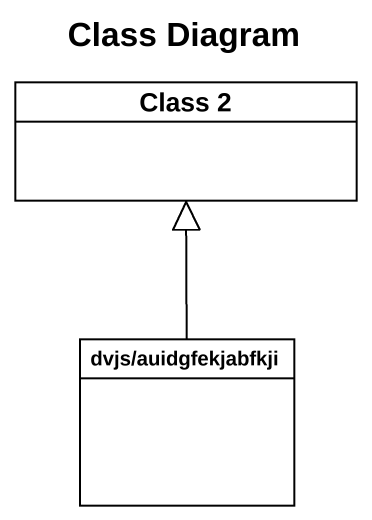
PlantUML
@startuml
title Class Diagram
hide circle
hide empty members
class "Class 2" as Class_2
class "dvjs/auidgfekjabfkji" as dvjs_auidgfekjabfkji
dvjs_auidgfekjabfkji -up-|> Class_2
@enduml
